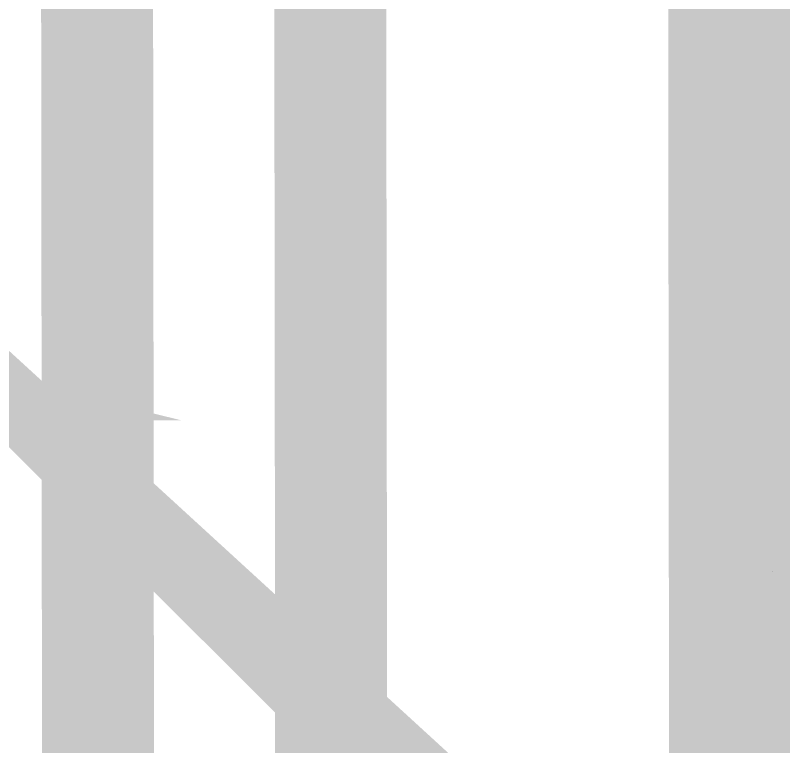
# Model space of a CAD drawing. Header units: feet. Extents: x -99009 to 3252343, y -11094690 to 9035152.
# Drawn here: x 2489914.1 to 2489959.59, y -1976402.04 to -1976358.72 of the extents above; entities that cross this region are included whole.
import ezdxf

# ---------------------------------------------------------------- set-up
doc = ezdxf.new("R2010")
doc.units = ezdxf.units.FT
doc.layers.add('1', color=1, linetype='Continuous')

# ---------------------------------------------------------------- blocks, each defined once
blk = doc.blocks.new('GRINDING MASTER')
at = {"linetype": 'ByBlock', "lineweight": -2, "transparency": 33554684, "const_width": 6.63}
for points in [[(1542093.725, -40131.902), (1542034.523, -40075.508), (1542093.725, -40136.036)], [(1541905.198, -40296.951), (1541905.198, -39997.039)], [(1541919.004, -40053.434), (1541919.004, -40247.42), (1542114.317, -40251.554)], [(1541919.004, -40056.242), (1541942.326, -40075.508), (1541942.326, -40224.098), (1541919.004, -40244.69)], [(1541991.856, -40224.098), (1541942.326, -40178.624), (1541987.8, -40224.098)], [(1541942.326, -40112.636), (1542057.923, -40224.098), (1541942.326, -40108.502)], [(1542044.195, -40224.098), (1541942.326, -40122.23), (1542048.329, -40224.098)], [(1541965.726, -40122.23), (1541954.728, -40122.23), (1541945.134, -40122.23)], [(1541866.666, -40131.902), (1541883.202, -40136.036), (1541876.338, -40136.036), (1541876.338, -40129.094), (1541883.202, -40129.094)], [(1541949.268, -40129.094), (1541942.326, -40129.094)], [(1542037.331, -40224.098), (1541942.326, -40131.902)], [(1541942.326, -40136.036), (1542034.523, -40224.098)], [(1541949.268, -40138.766), (1541942.326, -40138.766)], [(1541942.326, -40145.63), (1542024.928, -40224.098), (1541942.326, -40141.496)], [(1541965.726, -40145.63), (1541954.728, -40145.63), (1541945.134, -40145.63)], [(1541942.326, -40152.494), (1541949.268, -40152.494)], [(1542015.256, -40224.098), (1541942.326, -40155.302)], [(1541951.998, -40155.302), (1541945.134, -40155.302)], [(1541942.326, -40158.032), (1542011.122, -40224.098)]]:
    blk.add_lwpolyline(points, dxfattribs=at)
at = {"linetype": 'ByBlock', "lineweight": -2, "transparency": 33554684}
blk.add_lwpolyline([(1541945.134, -40148.36), (1541945.134, -40148.36)], dxfattribs=at)
blk.add_lwpolyline([(1541945.134, -40148.36), (1541945.134, -40148.36)], dxfattribs=at)
blk.add_lwpolyline([(1541945.134, -40148.36), (1541945.134, -40148.36)], dxfattribs=at)
blk.add_lwpolyline([(1541945.134, -40148.36), (1541945.134, -40148.36)], dxfattribs=at)

msp = doc.modelspace()

# ---------------------------------------------------------------- linework, layer by layer
at = {"layer": '1'}
msp.add_arc((2520410.24778, -1978395.99612), 100000, 84.1346387202, 194.3871675539, dxfattribs=at)

# ---------------------------------------------------------------- block references
at = {"transparency": 33554684, "rotation": 0.06505171407317947}
msp.add_blockref('GRINDING MASTER', (947969.19485, -1937994.01305), dxfattribs=at)

doc.saveas('drawing.dxf')
